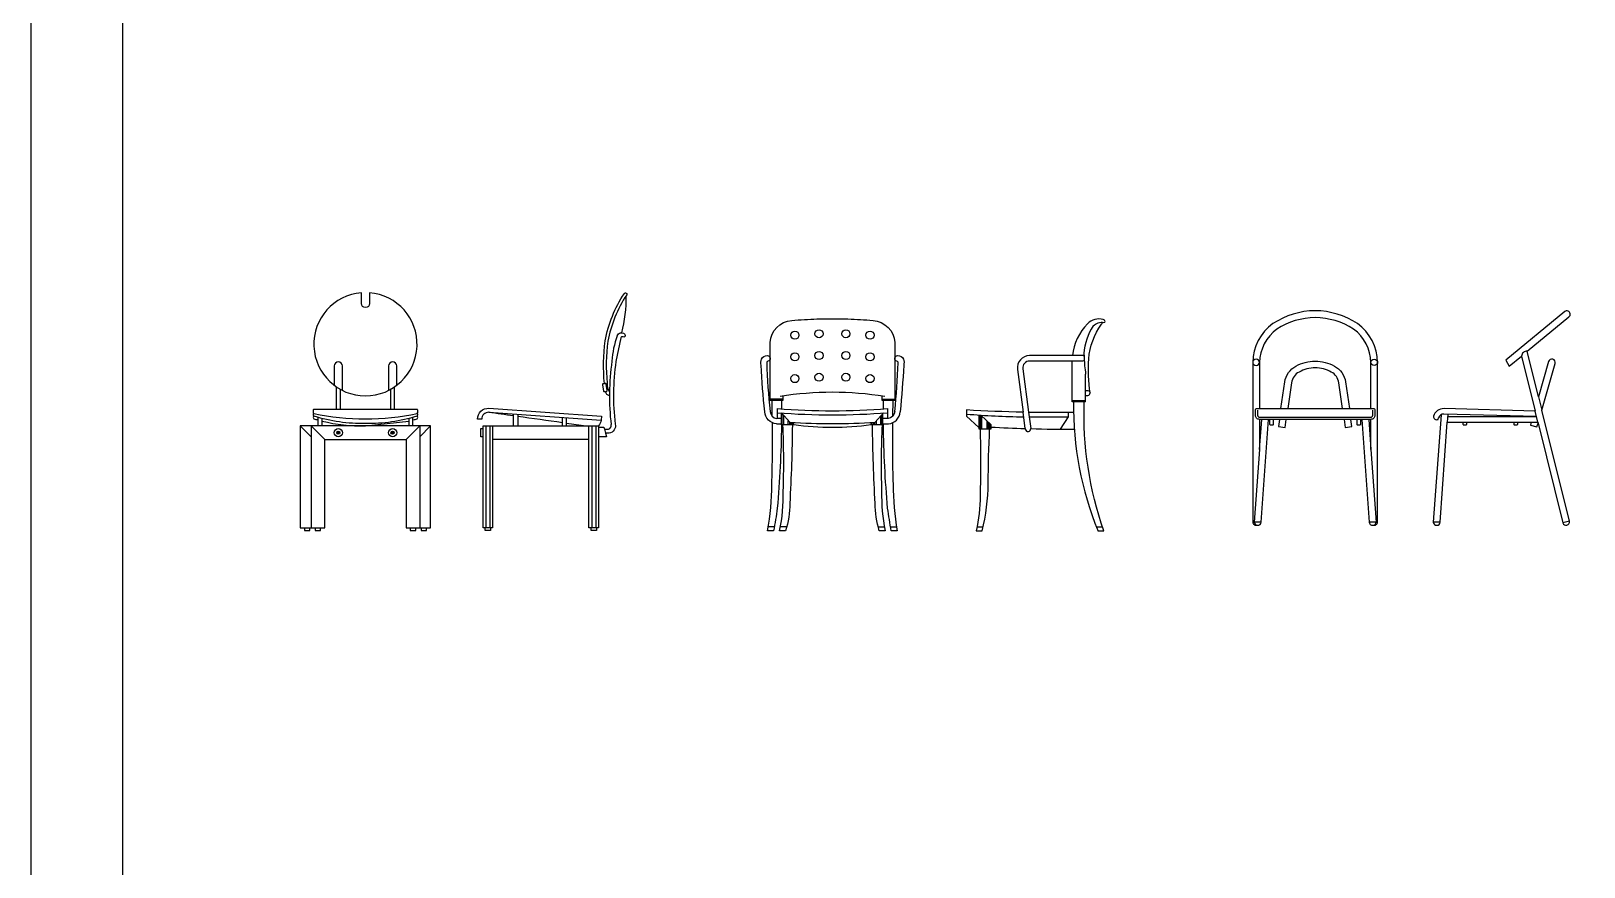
# Model space of a CAD drawing. Header units: inches. Extents: x 10 to 52.5, y 12.2 to 37.
# Drawn here: x 10 to 15.72, y 18.75 to 21.82 of the extents above; entities that cross this region are included whole.
import ezdxf

# ---------------------------------------------------------------- set-up
doc = ezdxf.new("R2010")
doc.units = ezdxf.units.IN
doc.header["$MEASUREMENT"] = 0
for name, color, linetype in [('02', 2, 'Continuous'), ('4', 4, 'Continuous'), ('kadrbm', 4, 'Continuous')]:
    doc.layers.add(name, color=color, linetype=linetype)

# ---------------------------------------------------------------- blocks, each defined once
blk = doc.blocks.new('kadrbm')
at = {"layer": 'kadrbm', "color": 4}
blk.add_lwpolyline([(0, 0), (0, 24.7972), (21, 24.7972), (21, 0), (0, 0)], close=True, dxfattribs=at)
blk.add_lwpolyline([(20.6631, 0.3257), (20.6631, 24.4603), (0.3369, 24.4603), (0.3369, 0.3257), (20.6631, 0.3257)], dxfattribs=at)

msp = doc.modelspace()

# ---------------------------------------------------------------- linework, layer by layer
at = {"layer": '02'}
for p, q in [((15.5526, 20.4777), (15.5647, 20.429)), ((11.687, 20.4205), (12.1009, 20.3916)), ((12.7701, 20.4691), (12.7231, 20.4691)), ((12.7671, 20.3741), (12.7671, 20.4157)), ((13.1351, 20.4691), (13.1821, 20.4691)), ((13.1381, 20.3741), (13.1381, 20.4157)), ((13.8211, 20.4211), (13.8211, 20.4041)), ((13.835, 20.4641), (13.8846, 20.4641)), ((15.5451, 20.4045), (15.204, 20.4141)), ((15.2187, 20.4137), (15.2166, 20.3845)), ((15.55, 20.3845), (15.54, 20.4245)), ((10.9931, 20.3705), (11.0331, 20.3305)), ((11.0331, 20.3705), (11.0331, 19.9955)), ((11.0331, 20.3705), (11.0831, 20.3205)), ((11.4331, 20.3705), (11.3831, 20.3205)), ((11.4331, 20.3705), (11.4331, 19.9955)), ((11.4731, 20.3705), (11.4331, 20.3305)), ((11.6761, 20.3705), (11.6761, 19.9955)), ((11.6911, 20.3705), (11.6911, 19.9955)), ((12.0661, 20.3705), (12.0661, 19.9955)), ((12.0811, 20.3705), (12.0811, 19.9955)), ((12.1131, 20.3588), (12.1174, 20.3438)), ((12.7741, 20.3741), (12.7741, 20.4078)), ((12.7901, 20.3741), (12.7901, 20.3897)), ((12.7961, 20.3741), (12.7961, 20.384)), ((12.8011, 20.3741), (12.8011, 20.3837)), ((12.8051, 20.3741), (12.8051, 20.3835)), ((13.0971, 20.3741), (13.0971, 20.3833)), ((13.1041, 20.3741), (13.1041, 20.3837)), ((13.1091, 20.3741), (13.1091, 20.384)), ((13.1151, 20.3741), (13.1151, 20.3897)), ((13.1311, 20.3741), (13.1311, 20.4078)), ((13.1351, 20.3741), (13.1351, 20.4123)), ((13.4965, 20.4097), (13.4965, 20.3591)), ((13.5365, 20.3741), (13.4993, 20.4095)), ((13.5015, 20.4074), (13.5015, 20.3591)), ((13.5205, 20.3893), (13.5205, 20.3591)), ((13.5265, 20.3836), (13.5265, 20.3591)), ((13.5315, 20.3789), (13.5315, 20.3591)), ((13.6769, 20.4041), (13.8211, 20.4041)), ((13.8211, 20.4041), (13.7916, 20.3587)), ((15.218, 20.4045), (15.545, 20.4045)), ((15.55, 20.3845), (15.5509, 20.3807)), ((14.5251, 20.283), (14.506, 20.0165)), ((14.9351, 20.283), (14.9543, 20.0165)), ((14.5311, 20.0165), (14.5001, 20.0165)), ((14.9601, 20.0165), (14.9292, 20.0165)), ((15.1902, 20.0164), (15.1651, 20.0165)), ((15.666, 20.0197), (15.6419, 20.0132)), ((12.7386, 19.9991), (12.7167, 19.9991)), ((12.7844, 19.9991), (12.7614, 19.9991)), ((13.1209, 19.9991), (13.1438, 19.9991)), ((13.1666, 19.9991), (13.1885, 19.9991)), ((13.4848, 19.9991), (13.5071, 19.9991)), ((13.9243, 19.9991), (13.9471, 19.9991))]:
    msp.add_line(p, q, dxfattribs=at)
for points in [[(12.1599, 20.7026, 0.070759), (12.1405, 20.609, 0.064202), (12.1376, 20.3751)], [(12.1599, 20.7026, -0.223832), (12.172, 20.7128, -0.035304)], [(12.1259, 20.682, 0.062305), (12.1231, 20.528, 0.165558), (12.1317, 20.4945)], [(11.1481, 20.5012), (11.1481, 20.5911, 1), (11.1181, 20.5911), (11.1181, 20.5199)], [(11.3481, 20.5199), (11.3481, 20.5911, 1), (11.3181, 20.5911), (11.3181, 20.5012)], [(12.1173, 20.496), (12.1198, 20.4963, 0.414214), (12.1229, 20.5006), (12.1194, 20.5241, 0.414214), (12.1151, 20.5272), (12.1132, 20.527)], [(13.8846, 20.5007), (13.8932, 20.5007, -0.376652), (13.9016, 20.4918)], [(12.7651, 20.418), (12.7951, 20.3841, 0.031746), (13.1101, 20.3841), (13.1401, 20.418)], [(14.5251, 20.3945, -0.414214), (14.5101, 20.4095), (14.5101, 20.4285, -0.414214), (14.5161, 20.4345), (14.9441, 20.4345)], [(14.5181, 20.4285), (14.5181, 20.4095, 0.414214), (14.5251, 20.4025), (14.9351, 20.4025, 0.414214), (14.9421, 20.4095), (14.9421, 20.4285)], [(14.9441, 20.4345, -0.414214), (14.9501, 20.4285), (14.9501, 20.4095, -0.414214), (14.9351, 20.3945)]]:
    msp.add_lwpolyline(points, format="xyb", dxfattribs=at)
for centre, radius in [((12.8143, 20.7047), 0.015), ((12.9031, 20.7097), 0.015), ((13.0021, 20.7097), 0.015), ((13.0909, 20.7047), 0.015), ((12.9031, 20.6297), 0.015), ((13.0021, 20.6297), 0.015), ((12.8143, 20.6247), 0.015), ((13.0909, 20.6247), 0.015), ((12.8143, 20.5447), 0.015), ((12.9031, 20.5497), 0.015), ((13.0021, 20.5497), 0.015), ((13.0909, 20.5447), 0.015), ((11.1331, 20.3455), 0.015), ((11.3331, 20.3455), 0.015), ((11.1331, 20.3455), 0.006), ((11.1331, 20.3455), 0.002), ((11.3331, 20.3455), 0.006), ((11.3331, 20.3455), 0.002)]:
    msp.add_circle(centre, radius, dxfattribs=at)
for centre, radius, start, end in [((15.5089, 20.6262), 0.0192, 83.2954, 175.7069), ((11.2232, 21.2147), 0.8182, 257.2341, 270.6991), ((11.2431, 21.2147), 0.8182, 269.3009, 282.7659), ((12.9526, 22.978), 2.5669, 265.4753, 274.5247), ((13.6766, 23.0143), 2.6103, 264.9414, 269.5647), ((15.2034, 20.3941), 0.02, 88.3618, 162.4869), ((11.2185, 20.965), 0.5846, 252.549, 271.414), ((11.2478, 20.965), 0.5846, 268.586, 287.451), ((14.5185, 20.017), 0.0125, 182.483, 357.3432)]:
    msp.add_arc(centre, radius, start, end, dxfattribs=at)
at = {"layer": '02', "extrusion": (0, 0, -1)}
msp.add_ellipse((14.5126, 20.6045), major_axis=(-0.0125, 0), ratio=0.890575, start_param=-3.141592653589793, end_param=3.141592653589793, dxfattribs=at)
at = {"layer": '02'}
msp.add_ellipse((14.9476, 20.6045), major_axis=(0.0125, 0), ratio=0.890575, start_param=-3.141592653589793, end_param=3.141592653589793, dxfattribs=at)
at = {"layer": '4'}
for p, q in [((13.9016, 20.4918), (13.9016, 20.4918)), ((11.7936, 20.4131), (11.7936, 20.3705)), ((12.7651, 20.3741), (12.7651, 20.418)), ((13.8846, 20.4591), (13.84, 20.4591)), ((11.0581, 20.4027), (11.0581, 20.3705)), ((11.3931, 20.3987), (11.3931, 20.3705)), ((11.7011, 20.3705), (11.7011, 19.9955)), ((12.0911, 20.3705), (12.0911, 19.9955)), ((14.9351, 20.3945), (14.5251, 20.3945))]:
    msp.add_line(p, q, dxfattribs=at)
for points in [[(11.2481, 20.8605), (11.2481, 20.8211, -1), (11.2181, 20.8211), (11.2181, 20.8605, 25.293794), (11.2481, 20.8605)], [(12.1315, 20.4811, -0.270201), (12.1173, 20.496), (12.1148, 20.4956, -0.414214), (12.1106, 20.4988), (12.107, 20.5222, -0.414214), (12.1102, 20.5265), (12.1132, 20.527, -0.06236), (12.116, 20.6836, -0.103061), (12.1865, 20.858, -1.043035), (12.1949, 20.8527, 0.103089), (12.1259, 20.682)], [(12.1923, 20.8487, -0.064852), (12.1761, 20.7131, -0.057955)], [(12.7701, 20.4641), (12.7231, 20.4641), (12.7231, 20.6775, -0.377787), (12.8031, 20.7588, -0.010193), (12.8956, 20.7641), (13.0096, 20.7641, -0.010193), (13.1021, 20.7588, -0.377787), (13.1821, 20.6775), (13.1821, 20.4641)], [(13.9131, 20.7386, -0.250631), (13.9525, 20.7512, 0.690697), (13.9544, 20.7596, 0.098377), (13.9493, 20.762, 0.271915), (13.8922, 20.7467, 0.173617), (13.8361, 20.6293)], [(14.9447, 20.0048, 0.471785), (14.9601, 20.0165), (14.9601, 20.6045, 0.231678), (14.886, 20.7472, 0.142248), (14.7301, 20.7945, 0.142248), (14.5743, 20.7472, 0.231678), (14.5001, 20.6045), (14.5001, 20.0165, 0.471785), (14.5156, 20.0048, 0.470859)], [(14.9351, 20.4345), (14.9351, 20.6045, 0.229372), (14.8717, 20.7267, 0.14126), (14.7301, 20.7694, 0.14126), (14.5886, 20.7267, 0.229372), (14.5251, 20.6045), (14.5251, 20.4345)], [(15.5259, 20.3845), (15.5228, 20.3734), (15.5468, 20.3665), (15.5509, 20.3807), (15.6419, 20.0132, 0.959826), (15.666, 20.0197), (15.5647, 20.429), (15.6138, 20.6005, 1), (15.5897, 20.6073), (15.5526, 20.4777), (15.5111, 20.6452), (15.6647, 20.7719, 1), (15.6488, 20.7911), (15.4322, 20.6126), (15.444, 20.5898), (15.4898, 20.6276), (15.54, 20.4245), (15.2046, 20.4341, 0.335202), (15.1653, 20.4062, 0.562303), (15.1826, 20.3945), (15.1844, 20.4001, -0.188224)], [(12.172, 20.7128, -0.09345), (12.1827, 20.7123, -0.268878), (12.1895, 20.7039, -0.565838), (12.1816, 20.6981, 0.515317), (12.173, 20.6944), (12.1555, 20.6075, 0.064213), (12.1524, 20.3774, -0.46578), (12.1302, 20.3438), (12.1174, 20.3438), (12.1212, 20.3305), (12.0911, 20.3305)], [(13.9131, 20.7386, 0.138601), (13.8788, 20.6372, -0.009294), (13.8808, 20.5916, -0.028835), (13.8846, 20.5611)], [(13.8846, 20.4829), (13.8932, 20.4829, 0.376652), (13.9016, 20.4918, -0.051283), (13.8965, 20.617, -0.141098), (13.9431, 20.7447, 0.204985), (13.946, 20.7519, -0.037252)], [(12.7468, 20.3782, -0.376623), (12.7031, 20.4226, -0.012351), (12.6903, 20.5939, -0.164092), (12.6916, 20.6166, -0.340596), (12.7131, 20.6291, -0.857684), (12.7153, 20.6084, 0.456501), (12.7104, 20.6027, 0.015825), (12.723, 20.4241, 0.376002), (12.7478, 20.3981)], [(13.1822, 20.4241, 0.015825), (13.1948, 20.6027, 0.456501), (13.1899, 20.6084, -0.857684), (13.1922, 20.6291, -0.340596), (13.2137, 20.6166, -0.164092), (13.215, 20.5939, -0.012351), (13.2021, 20.4226, -0.28462)], [(13.8773, 20.6293), (13.6784, 20.6293, 0.453094), (13.6338, 20.5784), (13.6546, 20.4209, -0.009646), (13.4465, 20.4291), (13.4465, 20.4061), (13.4915, 20.3641)], [(13.8773, 20.6093), (13.6784, 20.6093, 0.453094), (13.6537, 20.581), (13.6747, 20.4211), (13.8403, 20.4211, -0.007698)], [(13.84, 20.4591), (13.835, 20.4591, 0.001817), (13.835, 20.6093)], [(13.8773, 20.6293, -0.255456), (13.8773, 20.6093)], [(14.6042, 20.4345), (14.6182, 20.5324, -0.238989), (14.6592, 20.591, -0.121608), (14.7301, 20.609, -0.121608), (14.801, 20.591, -0.238989), (14.8421, 20.5324), (14.8561, 20.4345)], [(14.8309, 20.4345), (14.8174, 20.5289, 0.238989), (14.7893, 20.5689, 0.121292), (14.7301, 20.584, 0.121292), (14.671, 20.5689, 0.238989), (14.6429, 20.5289), (14.6294, 20.4345)], [(11.3406, 20.4305), (11.3406, 20.5144, 0.706827)], [(12.9526, 20.4941, 0.036543), (12.7601, 20.4791)], [(13.1821, 20.4641), (13.1351, 20.4641), (13.1351, 20.4806, 0.034629)], [(11.4231, 20.4305), (11.0431, 20.4305, 0.414214), (11.0401, 20.4275), (11.0401, 20.4196, 0.338879), (11.0424, 20.4167, 0.534422), (11.0431, 20.4072, 0.495267), (11.0431, 20.3968, 0.006574), (11.0581, 20.3924)], [(11.4081, 20.3924, 0.006574), (11.4231, 20.3968, 0.495267), (11.4231, 20.4072, 0.562721), (11.4239, 20.4167), (11.4261, 20.4196), (11.4261, 20.4275, 0.414214), (11.4231, 20.4305)], [(11.7786, 20.4072, -0.000877), (11.687, 20.4205, 0.424475), (11.6611, 20.3955), (11.6461, 20.3955, -0.424475), (11.6875, 20.4355), (12.1019, 20.4065), (12.1009, 20.3916, -0.123866), (12.0911, 20.3705)], [(12.7501, 20.3981), (12.7501, 20.4341, 0.039506), (13.1551, 20.4341)], [(12.7651, 20.4641), (12.7651, 20.433, 0.036572)], [(13.1822, 20.4241, -0.376002), (13.1574, 20.3981, -0.000622), (13.1401, 20.3977)], [(13.1401, 20.3777, 0.000657), (13.1585, 20.3782, 0.376623), (13.2021, 20.4226)], [(13.1751, 20.4641), (13.174, 20.4058, 0.190452)], [(13.6747, 20.4211), (13.6826, 20.3609, -0.015363)], [(13.9303, 19.9841), (13.9523, 19.9841, -0.093022), (13.8796, 20.4591)], [(11.0731, 20.3884, 0.067999), (11.2331, 20.3705), (11.3931, 20.3884)], [(11.9586, 20.3821, -0.001579), (11.7936, 20.4051)], [(11.9736, 20.3801, 0.000682), (12.0449, 20.3705)], [(12.0911, 20.3655), (12.1111, 20.3655), (12.1131, 20.3588), (12.1285, 20.3588, 0.377327), (12.1376, 20.3751, -0.029056)], [(12.8101, 20.3741), (12.7651, 20.3741, -0.017873), (12.7494, 20.0672, -0.011313), (12.7359, 19.9841), (12.7139, 19.9841, 0.042618), (12.7294, 20.1556, 0.011265), (12.7316, 20.3818, -0.28462)], [(12.7468, 20.3782, 0.000657), (12.7651, 20.3777)], [(12.7651, 20.3977, -0.000622), (12.7478, 20.3981, -0.173151)], [(12.8051, 20.3741, -0.011148), (12.7955, 20.0853, -0.071678), (12.7802, 19.9841), (12.7582, 19.9841, 0.055925), (12.7716, 20.1307, 0.019261), (12.7701, 20.3741)], [(13.1401, 20.3741), (13.0951, 20.3741, -0.070175), (12.8101, 20.3741)], [(13.1351, 20.3741, 0.019261), (13.1337, 20.1307, 0.055925), (13.1471, 19.9841), (13.1251, 19.9841, -0.071678), (13.1097, 20.0853, -0.011148), (13.1001, 20.3741)], [(13.1736, 20.3818, 0.011265), (13.1758, 20.1556, 0.042618), (13.1913, 19.9841), (13.1693, 19.9841, -0.011313), (13.1558, 20.0672, -0.017873), (13.1401, 20.3741)], [(13.4965, 20.3591, -0.0097), (13.4966, 20.1132, -0.060091), (13.4815, 19.9841), (13.5035, 19.9841, 0.060427), (13.5263, 20.1593, -0.012766), (13.5315, 20.3591)], [(13.5365, 20.366, 0.005607), (13.6625, 20.361), (13.6628, 20.3583, 1), (13.6826, 20.3609)], [(13.6827, 20.3603, 0.011), (13.8432, 20.359, 0.078455)], [(14.562, 20.3945), (14.562, 20.3775, 0.414214), (14.565, 20.3745), (14.574, 20.3745, 0.414214), (14.577, 20.3775), (14.577, 20.3945)], [(14.8832, 20.3945), (14.8832, 20.3775, 0.414214), (14.8862, 20.3745), (14.8952, 20.3745, 0.414214), (14.8982, 20.3775), (14.8982, 20.3945)], [(14.9021, 20.3945), (14.9292, 20.0165, 0.957593), (14.9543, 20.0165)], [(15.1935, 20.4115), (15.1651, 20.0165, 0.956975), (15.1902, 20.0164), (15.2166, 20.3845), (15.55, 20.3845)], [(15.2736, 20.3845), (15.2736, 20.3775, 0.414214), (15.2766, 20.3745), (15.2856, 20.3745, 0.414214), (15.2886, 20.3775), (15.2886, 20.3845)], [(15.4612, 20.3845), (15.4612, 20.3775, 0.414214), (15.4642, 20.3745), (15.4732, 20.3745, 0.414214), (15.4762, 20.3775), (15.4762, 20.3845)]]:
    msp.add_lwpolyline(points, format="xyb", dxfattribs=at)
for points in [[(13.8846, 20.4591), (13.8846, 20.5611)], [(11.1256, 20.5144), (11.1256, 20.4305)], [(11.1406, 20.4305), (11.1406, 20.5051)], [(11.3256, 20.5051), (11.3256, 20.4305)], [(12.7701, 20.4806), (12.7701, 20.4641)], [(11.7786, 20.3705), (11.7786, 20.4141)], [(12.7312, 20.4058), (12.7301, 20.4641)], [(13.1401, 20.433), (13.1401, 20.4641)], [(13.1551, 20.4341), (13.1551, 20.3981)], [(13.6625, 20.361), (13.6546, 20.4209)], [(11.4731, 20.3705), (10.9931, 20.3705), (10.9931, 19.9955), (11.0831, 19.9955)], [(11.0731, 20.3705), (11.0731, 20.3987)], [(11.4081, 20.3705), (11.4081, 20.4027)], [(11.4731, 19.9955), (11.4731, 20.3705)], [(11.6661, 20.3305), (11.6581, 20.3305), (11.6581, 20.3605), (11.6661, 20.3605)], [(11.6661, 20.3705), (12.0911, 20.3705)], [(11.7011, 19.9955), (11.6661, 19.9955), (11.6661, 20.3705)], [(11.9586, 20.3705), (11.9586, 20.4015)], [(11.9736, 20.3705), (11.9736, 20.4005)], [(12.0911, 19.9955), (12.0561, 19.9955), (12.0561, 20.3705)], [(12.8101, 20.3741), (12.8101, 20.3832)], [(13.0951, 20.3741), (13.0951, 20.3832)], [(13.4915, 20.4101), (13.4915, 20.3591), (13.5365, 20.3591)], [(13.5365, 20.3591), (13.5365, 20.3741)], [(14.5251, 20.3945), (14.5251, 20.283), (14.5331, 20.3945)], [(14.5311, 20.0165), (14.5582, 20.3945)], [(14.5985, 20.3945), (14.5947, 20.3683), (14.6195, 20.3648), (14.6237, 20.3945)], [(14.8366, 20.3945), (14.8408, 20.3648), (14.8656, 20.3683), (14.8618, 20.3945)], [(14.9271, 20.3945), (14.9351, 20.283), (14.9351, 20.3945)], [(11.0831, 19.9955), (11.0831, 20.3205), (11.3831, 20.3205), (11.3831, 19.9955), (11.4731, 19.9955)], [(12.0561, 20.3205), (11.7011, 20.3205)], [(11.0081, 19.9955), (11.0081, 19.9855), (11.0281, 19.9855), (11.0281, 19.9955)], [(11.0481, 19.9955), (11.0481, 19.9855), (11.0681, 19.9855), (11.0681, 19.9955)], [(11.3981, 19.9955), (11.3981, 19.9855), (11.4181, 19.9855), (11.4181, 19.9955)], [(11.4381, 19.9955), (11.4381, 19.9855), (11.4581, 19.9855), (11.4581, 19.9955)], [(11.6936, 19.9955), (11.6936, 19.9855), (11.6736, 19.9855), (11.6736, 19.9955)], [(12.0836, 19.9955), (12.0836, 19.9855), (12.0636, 19.9855), (12.0636, 19.9955)]]:
    msp.add_lwpolyline(points, dxfattribs=at)
for centre, radius, start, end in [((12.9464, 19.1714), 1.3227, 81.3588, 89.73), ((15.0741, 20.4475), 1.2342, 179.4636, 202.0822)]:
    msp.add_arc(centre, radius, start, end, dxfattribs=at)

# ---------------------------------------------------------------- block references
at = {"layer": 'kadrbm'}
msp.add_blockref('kadrbm', (10.0018, 12.2106), dxfattribs=at)

doc.saveas('drawing.dxf')
